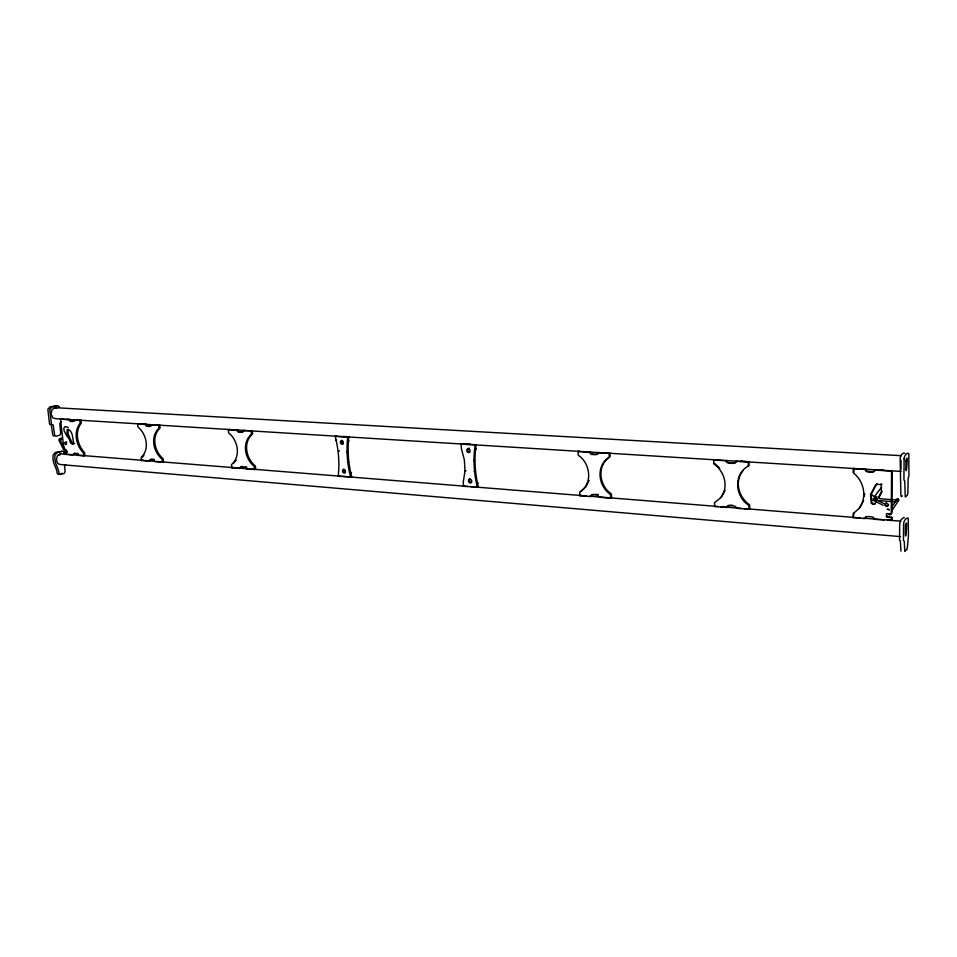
<?xml version="1.0" encoding="UTF-8"?>
<svg xmlns="http://www.w3.org/2000/svg" width="957" height="957" viewBox="0 0 957 957"><rect width="100%" height="100%" fill="white"/><g stroke="black" fill="none" stroke-linecap="round" stroke-linejoin="round"><path stroke-width="1.44" d="M886.625 515.452L888.06 516.947L891.9 517.247L891.888 520.141L874.471 519.352L873.753 517.701L872.102 516.888L867.353 516.505L865.69 517.067L864.972 518.598L853.201 517.653L853.201 513.658L859.685 507.916L863.561 500.631M853.907 472.268L853.907 468.236L853.225 468.727L853.225 472.77C863.896 481.036 867.64 497.401 859.003 508.466M853.883 513.108L853.201 517.653M891.242 520.704L891.9 517.247M889.938 514.435L891.924 513.215L892.199 470.617L891.553 471.119L891.29 513.765L889.831 515.033L887.546 513.478M901.051 460.484L900.956 469.181M350.633 477.28C347.247 464.061 346.183 450.687 347.714 437.134L348.815 436.763C347.271 450.304 348.336 463.667 351.721 476.861L338.192 476.275C339.711 462.793 338.551 449.503 335.213 436.356L336.314 435.985M864.231 496.36L864.673 493.513M465.006 471.035L463.236 482.208L463.511 486.347L478.404 487.017C474.923 473.045 474.074 458.941 476.108 444.694L461.13 444.227L461.382 448.57L464.384 459.994L465.006 471.035L466.023 470.605M477.399 487.46C473.918 473.476 473.069 459.36 475.103 445.101M873.37 498.968L873.885 498.346L873.442 499.075M61.236 421.774L59.801 423.305L60.674 433.665L59.836 435.232L55.805 436.308L54.669 435.244L53.173 424.992L51.463 424.262L49.752 409.452L51.989 406.869L57.803 405.66L59.549 407.06M74.706 420.841L74.933 419.704M74.084 454.623L75.101 453.08M152.283 424.525L150.967 426.14L147.976 425.961L146.313 424.154L143.347 423.963M896.637 500.296L896.936 499.219L891.41 507.677M150.034 460.712L151.35 459.133L154.316 459.36M242.576 431.81L242.958 430.59L252.313 430.758L252.588 433.916C242.707 442.433 245.973 458.475 255.363 466.035L255.639 469.169L254.502 469.552L246.32 468.894L244.537 466.992L241.296 466.729M244.107 430.243L243.724 431.463L241.487 432.277L238.221 432.074L236.439 430.183L228.34 429.681L228.627 432.815C237.874 440.292 241.236 456.166 231.486 464.623L231.761 467.722L239.824 468.38L240.207 467.172L242.432 466.346M240.973 467.997L241.355 466.801M597.324 454.192L597.934 452.781L610.028 453.044L610.147 456.716C596.474 465.198 598.974 485.678 611.451 494.039L611.583 497.676L610.674 498.166L599.561 497.269L597.276 495.032L592.862 494.685M598.855 452.338L598.245 453.762L595.792 454.719L591.354 454.443L589.069 452.218L578.076 451.537L578.219 455.173C590.481 463.415 593.173 483.68 579.667 492.089L579.81 495.69L590.744 496.563L591.354 495.188L593.783 494.207M591.665 496.085L592.275 494.709M875.32 469.564L874.59 471.131L872.916 471.729L868.143 471.418L866.48 470.617L865.762 468.966M865.642 518.036L866.36 516.505M886.445 513.765L886.397 517.019L891.266 517.809M735.084 462.877L735.813 461.394L749.056 461.705L749.104 465.58C733.194 473.583 734.641 496.551 748.9 505.44L748.948 509.28L736.579 508.275L735.813 506.708L734.091 505.918L729.174 505.523L727.487 506.038L726.77 507.497L714.604 506.516L714.532 502.724L721.231 497.305L725.095 490.403M736.615 460.927L735.885 462.41L733.373 463.439L728.433 463.116L726.698 462.351L725.932 460.772L713.695 460.006L713.766 463.846C724.485 471.215 729.33 487.173 720.418 497.819M727.571 506.971L728.289 505.523L732.44 505.2M879.064 497.568L882.067 491.503M589.117 480.354L585.792 486.934L580.6 491.611M876.325 497.461L876.851 496.444M743.039 470.665C733.983 481.371 738.84 497.484 749.678 504.913L749.738 508.753L748.948 509.28M891.541 511.182L898.719 500.272L898.3 498.753L894.998 499.913L879.579 498.681M881.744 486.969L874.734 496.169L876.504 499.279M142.342 457.135L143.945 455.173M233.532 463.224L236.212 460.15M876.815 483.775L871.229 494.147L871.851 502.652L873.442 503.741L875.32 503.633M74.479 443.354L73.749 444L72.014 442.768L68.414 434.49L67.791 430.064L68.39 429.131M902.403 495.798L901.362 496.719L900.86 495.283L900.166 458.618C899.963 456.405 902.63 451.979 904.867 453.211M901.231 455.688L54.597 407.646L51.857 409.979L51.104 414.202L52.767 417.814L55.877 418.711L901.111 471.442M59.298 455.173L59.992 454.623M66.727 441.895L66.141 443.641M714.604 506.516L715.429 506.002M469.325 448.139L467.817 449.06L467.937 451.118L469.552 452.242M713.695 460.006L714.52 459.551M579.81 495.69L580.743 495.212M888.718 505.188L887.175 505.954L885.62 504.997L885.608 503.298M578.076 451.537L579.009 451.106M477.208 483.309L478.213 482.866M463.511 486.347L464.528 485.905M474.158 471.705L475.174 471.275M473.559 460.628L474.576 460.209M475.33 449.467L476.347 449.06M461.13 444.227L462.159 443.821M350.382 473.344L351.47 472.925M347.415 462.363L348.515 461.956M346.649 451.86L347.75 451.477M338.431 451.297L339.532 450.903M348.013 441.273L349.114 440.902M335.512 440.471L336.625 440.1M231.761 467.722L232.91 467.351M162.295 462.147L163.468 461.776L163.169 458.774C154.484 451.429 151.146 436.464 160.094 428.018L159.795 424.992L151.098 424.848L149.77 426.475L146.792 426.284L145.117 424.477L137.712 424.011L138.011 427.013C146.577 434.287 149.998 449.12 141.157 457.494L141.469 460.473L148.849 461.071L150.165 459.492L153.144 459.719L154.807 461.549L162.295 462.147L161.984 459.145C153.299 451.788 149.962 436.811 158.91 428.353L158.611 425.315M141.469 460.473L142.653 460.114M228.34 429.681L229.501 429.334M60.327 473.859L62.325 473.284M65.626 464.707L64.621 465.485L65.04 471.873L64.215 473.452L60.219 474.636L59.095 473.619C58.389 466.346 53.855 464.073 55.028 455.173L57.241 452.541L63.006 451.142L64.729 452.47M83.737 455.831L84.946 455.496L84.623 452.601C77.29 444.993 74.347 431.751 81.333 423.006L81.01 420.087L73.725 420.015L72.696 421.594L70.28 421.439L68.892 419.716L60.494 419.19L63.94 449.371L64.765 450.4L65.794 449.515L66.679 450.556L66.655 452.147L64.275 452.242L64.502 454.288L72.876 454.958L73.892 453.427L76.297 453.618L77.684 455.353L83.737 455.831L83.415 452.936C76.07 445.328 73.139 432.086 80.113 423.317L79.79 420.398M61.595 438.079L59.501 438.665L58.903 440.16L63.605 449.694M61.906 439.442L60.1 439.957L60.602 439.586L60.435 440.758L64.777 448.905M64.502 454.288L65.71 453.953M64.275 452.242L67.385 452.051M137.712 424.011L138.897 423.688M60.494 419.19L61.715 418.879M67.313 419.226L70.112 419.405L71.5 421.128L73.916 421.283M343.252 436.416L347.427 436.679M464.946 444L470.533 444.347M603.042 452.601L608.628 452.948M740.754 461.178L746.293 461.525M879.543 469.827L883.754 470.09M335.213 436.356L347.714 437.134M853.225 468.727L865.092 469.468L865.798 471.131L867.473 471.921L872.246 472.232L873.92 471.634L874.65 470.066L891.553 471.119M242.635 431.93L239.37 431.727L237.587 429.837M596.713 454.288L592.287 454.013L590.002 451.788M734.175 462.961L729.246 462.65L727.511 461.884L726.746 460.305M595.254 494.326L598.197 494.554M467.65 486.419L59.884 453.702L57.181 456.106L56.415 460.317L58.066 463.846L61.14 464.623L900.597 536.614M470.629 486.646L586.713 495.965M589.691 496.205L717.678 506.468M720.645 506.708L741.484 508.382M744.462 508.622L860.534 517.928M863.513 518.168L884.352 519.842M887.33 520.082L900.716 521.158M879.112 500.583L895.405 501.875L898.767 499.913L897.762 500.726L896.673 500.08M54.597 407.646L56.666 408.256M61.966 451.297L55.35 452.386L53.137 455.018C51.965 463.918 56.499 466.179 57.205 473.452L58.329 474.457M56.774 405.9L50.087 406.761L47.85 409.333L49.561 424.142L51.271 424.872L52.779 435.112L53.915 436.165M883.969 503.514L874.782 499.159L875.021 500.248C876.648 497.365 872.258 495.355 870.703 493.776M883.167 505.308L872.844 500.116M880.918 483.823L881.935 484.302M245.686 466.609L246.87 467.231M77.505 453.271L78.402 453.833M471.227 482.615L469.612 481.479L469.504 479.445M343.096 443.94L341.625 442.876L341.482 440.926M345.214 472.734L343.742 471.657L343.599 469.731M68.114 427.36L65.076 426.571L63.808 428.353L64.227 431.093L67.708 437.481M904.341 517.773L903.492 517.534L900.968 519.818L899.676 523.742L899.556 540.107L900.358 540.932L900.944 551.088M714.592 463.379L719.688 468.224M889.567 514.232L889.209 513.526M251.165 431.105L251.44 434.275C241.559 442.804 244.836 458.846 254.227 466.418L254.502 469.552M609.107 453.474L609.238 457.159C595.541 465.652 598.053 486.144 610.542 494.518L610.674 498.166M748.254 462.171L748.314 466.059M870.559 494.673L871.181 503.191L872.784 504.291L874.662 504.172L881.409 492.03L881.277 484.828L876.899 484.122L875.619 484.792L870.559 494.673M903.587 524.053L903.456 540.454L904.245 541.267L904.82 551.447L906.889 549.426L907.403 547.105L908.444 535.705L908.229 518.072C905.86 517.282 903.516 521.78 903.587 524.053M904.114 458.846L903.934 480.019L904.736 480.952L905.274 496.994L907.356 495.2L907.87 492.903L908.157 478.129L908.971 475.856L908.791 453.427C906.554 452.194 903.91 456.645 904.114 458.846M905.442 525.776C904.736 554.593 908.42 511.959 905.442 525.776M905.98 460.879C905.322 488.465 908.935 447.386 905.98 460.879M73.462 442.493L72.541 444.323L70.794 443.103L66.978 434L67.181 429.442C72.672 429.537 72.756 438.462 73.462 442.493M63.641 444.168L63.485 444.933L62.624 443.964L63.641 444.168M889.412 509.686L887.378 509.268L889.412 509.686M65.507 442.23L64.801 442.756L65.758 444.658L66.344 442.912L65.507 442.23M341.721 440.423L340.381 441.309L340.525 443.247L342.008 444.311L343.336 443.438L343.192 441.488L341.721 440.423M343.838 469.277L342.51 470.138L342.654 472.064L344.125 473.141L345.453 472.28L345.31 470.354L343.838 469.277M468.308 448.546L466.801 449.467L466.908 451.525L468.535 452.649L470.054 451.728L469.935 449.67L468.308 448.546M469.995 478.99L468.487 479.888L468.607 481.921L470.222 483.058L471.729 482.161L471.622 480.127L469.995 478.99M886.493 503.071L884.95 503.837L884.974 505.547L886.529 506.504L888.072 505.739L888.06 504.028L886.493 503.071"/></g></svg>
